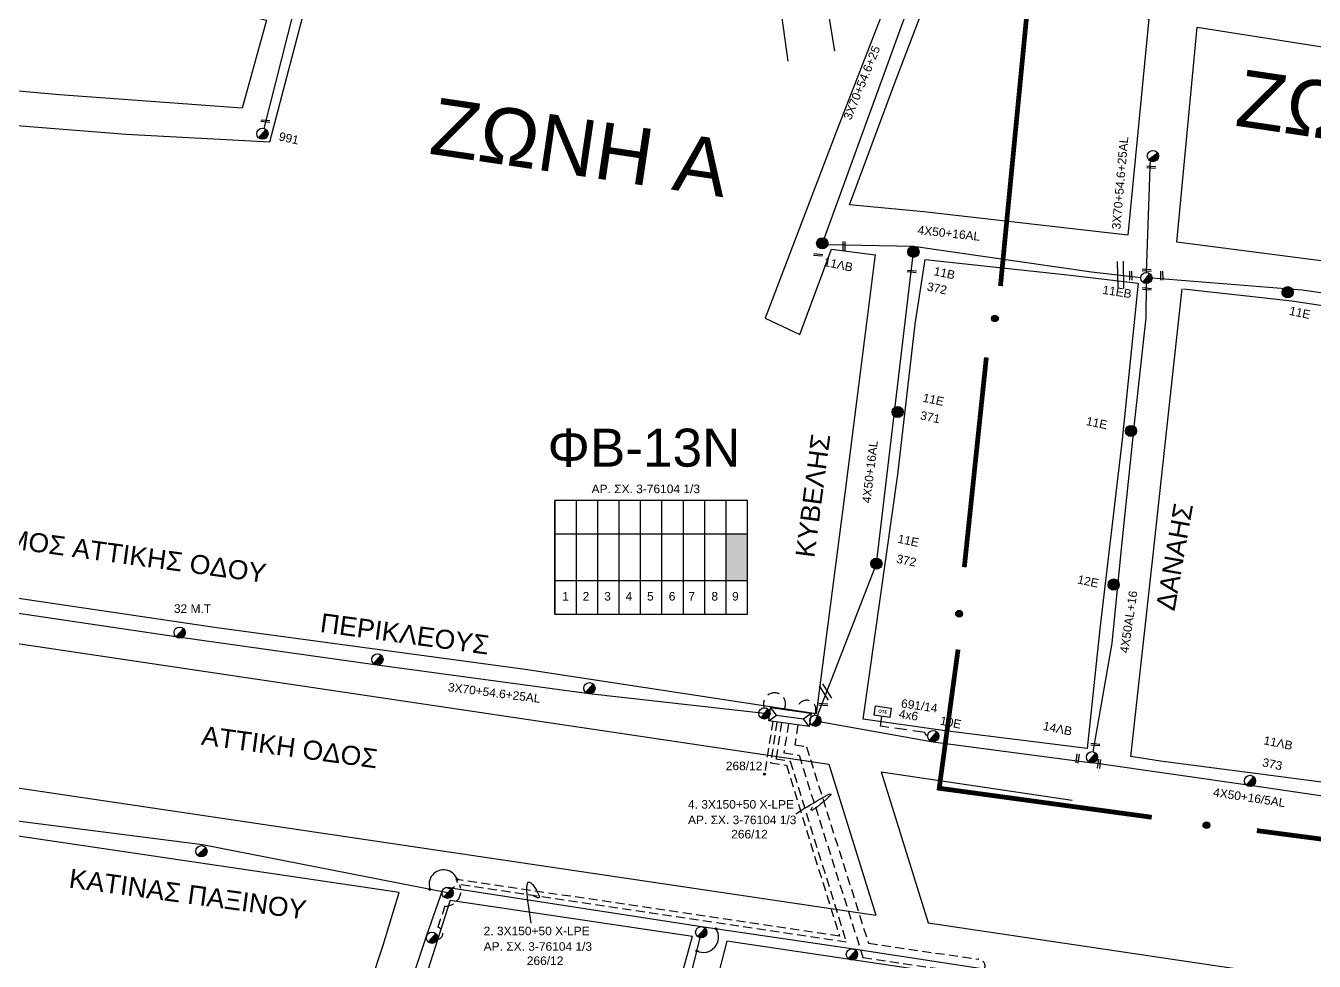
# Model space of a CAD drawing. Header units: millimetres. Extents: x 6950 to 9601, y 853 to 1951.
# Drawn here: x 8405.1 to 8676.1, y 1391.4 to 1588.1 of the extents above; entities that cross this region are included whole.
import ezdxf
from ezdxf.enums import TextEntityAlignment as Align

# ---------------------------------------------------------------- set-up
doc = ezdxf.new("R2010")
doc.units = ezdxf.units.MM
doc.linetypes.add('DASHED', pattern=[19.05, 12.7, -6.35])
for name, color, linetype in [('Pillar OTE', 7, 'Continuous'), ('Άγνωστα', 7, 'Continuous'), ('Ασφαλειοκιβώτια Χ.Τ 9 αναχωρήσεων', 7, 'Continuous'), ('Γυμνά εναέρια ΧΤ και ΦΟΠ (3Φ)   4x50+16AL', 7, 'Continuous'), ('Επιγραφές - Σχήματα', 7, 'Continuous'), ('Καλώδια ΧΤ   3x150AL+50XLPE', 7, 'DASHED'), ('Μηχανική τομή', 7, 'Continuous'), ('Στύλος Ξύλινος', 7, 'Continuous'), ('Στύλος Ξύλινος @ 1', 7, 'Continuous'), ('Στύλος ΦΜ', 7, 'Continuous'), ('Στύλος ΦΜ @ 1', 7, 'Continuous'), ('Συνδέσεις', 7, 'Continuous'), ('Συνεστραμμένα ΧΤ   3x70+54.6+25 AL', 7, 'SYN_LINE'), ('Συνεστραμμένα ΧΤ   4x120+25 AL', 7, 'SYN_LINE'), ('Τομή', 7, 'Continuous'), ('Υποσταθμός εναέριος 2 στύλων', 7, 'Continuous'), ('Υποσταθμός πόλεως', 7, 'Continuous'), ('Υπόβαθρο ΔΕΗ', 7, 'Continuous'), ('Υπόγεια καλώδια Παροχών ΧΤ   4x6', 7, 'DASHED')]:
    doc.layers.add(name, color=color, linetype=linetype)
doc.styles.add('Annotative', font='ARIAL.TTF')
doc.styles.add('arial', font='ARIAL.TTF')
doc.styles.get("Standard").update_dxf_attribs({"font": 'ARIAL.TTF'})
doc.linetypes.add('SYN_LINE', pattern='A,0.5,-0.0001,["/\\/\\/\\/",Standard,S=0.1,R=0,X=0,Y=-0.05],-0.25', length=0.7501)

# ---------------------------------------------------------------- blocks, each defined once
blk = doc.blocks.new('ΤΟΜΗ')
at = {"layer": 'Τομή', "ltscale": 40}
for p, q in [((-5.68, 0), (5.68, 0)), ((5.68, -2.33), (-5.68, -2.33))]:
    blk.add_line(p, q, dxfattribs=at)
blk = doc.blocks.new('ΜΗΧΑΝΙΚΗ ΤΟΜΗ')
at = {"layer": 'Μηχανική τομή', "ltscale": 40}
for p, q in [((-1.89, 0.78), (1.89, 0.78)), ((1.89, 0), (-1.89, 0))]:
    blk.add_line(p, q, dxfattribs=at)
blk = doc.blocks.new('ΥΠΑΡΧΩΝ ΤΣΙΜΕΝΤΕΝΙΟΣ ΣΤΥΛΟΣ')
at = {"layer": 'Στύλος ΦΜ'}
blk.add_hatch(color=7, dxfattribs=at).paths.add_polyline_path([(-1.29, -2.28, 0.574793), (2.62, 0, 0.268822), (1.3, 2.27)])
at = {"layer": 'Στύλος ΦΜ', "color": 7}
blk.add_line((-1.29, -2.28), (1.3, 2.27), dxfattribs=at)
blk.add_circle((0, 0), 2.62, dxfattribs=at)
at = {"layer": 'Στύλος ΦΜ', "flags": 4}
for tag, p in [('ΑΡΙΘΜΟΣ', (-4.68, 8.05)), ('ΤΥΠΟΣ', (-4.91, 3.03))]:
    blk.add_attdef(tag, p, '', height=4, dxfattribs=at)
blk = doc.blocks.new('ΥΠΑΡΧΩΝ ΞΥΛΙΝΟΣ ΣΤΥΛΟΣ')
at = {"layer": 'Στύλος Ξύλινος'}
h = blk.add_hatch(color=7, dxfattribs=at)
h.paths.add_polyline_path([(-2.62, 0, 0.270008), (-1.29, -2.28), (1.3, 2.27, 0.576266)])
h.paths.add_polyline_path([(-1.29, -2.28, 0.574793), (2.62, 0, 0.268822), (1.3, 2.27)])
at = {"layer": 'Στύλος Ξύλινος', "color": 7}
blk.add_line((-1.29, -2.28), (1.3, 2.27), dxfattribs=at)
blk.add_circle((0, 0), 2.62, dxfattribs=at)
at = {"layer": 'Στύλος Ξύλινος', "flags": 4}
for tag, p in [('ΑΡΙΘΜΟΣ', (-4.91, 8.6)), ('ΤΥΠΟΣ', (-4.85, 3.39))]:
    blk.add_attdef(tag, p, '', height=4, dxfattribs=at)
blk = doc.blocks.new('ΑΣΦΑΛΕΙΟΚΙΒΩΤΙΟ ΥΠΟΣΤΑΘΜΟΥ 9 ΑΝΑΧΩΡΗΣΕΩΝ')
at = {"layer": 'Ασφαλειοκιβώτια Χ.Τ 9 αναχωρήσεων', "ltscale": 40}
for p, q in [((-23.8, 40.36), (24.02, 40.36)), ((-9.72, 40.36), (-9.72, -40.64)), ((9.94, 40.36), (9.94, -40.64)), ((-23.8, 31.36), (24.02, 31.36)), ((-23.8, 22.36), (24.02, 22.36)), ((-23.8, 13.36), (24.02, 13.36)), ((-23.8, 4.36), (24.02, 4.36)), ((-23.8, -4.64), (24.02, -4.64)), ((-23.8, -13.64), (24.02, -13.64)), ((-23.8, -22.64), (24.02, -22.64)), ((-23.8, -31.64), (24.02, -31.64))]:
    blk.add_line(p, q, dxfattribs=at)
at = {"layer": 'Ασφαλειοκιβώτια Χ.Τ 9 αναχωρήσεων'}
blk.add_lwpolyline([(-23.8, -40.64), (24.02, -40.64), (24.02, 40.36), (-23.8, 40.36)], close=True, dxfattribs=at)
for s, p in [('1', (-18.12, 37.3)), ('2', (-18.12, 28.73)), ('3', (-18.12, 19.66)), ('4', (-18.12, 10.64)), ('5', (-18.12, 1.63)), ('6', (-18.12, -7.51)), ('7', (-18.12, -15.75)), ('8', (-18.12, -25.44)), ('9', (-18.12, -34.13))]:
    blk.add_text(s, height=3.6, rotation=270, dxfattribs=at).set_placement(p)
at = {"layer": 'Ασφαλειοκιβώτια Χ.Τ 9 αναχωρήσεων', "ltscale": 40}
for tag, height, p in [('ΟΝΟΜΑ', 5, (-0.16, 44.31)), ('ΚΕΙΜΕΝΟ 1', 2, (17.06, 35.59)), ('ΚΕΙΜΕΝΟ 2', 2, (17.06, 26.88)), ('ΚΕΙΜΕΝΟ 3', 2, (17.06, 17.69)), ('ΚΕΙΜΕΝΟ 4', 2, (17.06, 8.71)), ('ΚΕΙΜΕΝΟ 5', 2, (17.06, -0.13)), ('ΚΕΙΜΕΝΟ 6', 2, (17.06, -9.05)), ('ΚΕΙΜΕΝΟ 7', 2, (17.06, -18.13)), ('ΚΕΙΜΕΝΟ 8', 2, (17.06, -26.85)), ('ΚΕΙΜΕΝΟ 9', 2, (17.06, -35.99)), ('ΣΧ', 2, (-0.1, -42.64))]:
    blk.add_attdef(tag, text='', height=height, dxfattribs=at).set_placement(p, align=Align.MIDDLE_CENTER)
blk = doc.blocks.new('ΥΠΟΣΤΑΘΜΟΣ ΕΝΑΕΡΙΟΣ ΕΠΙ 2 ΣΤΥΛΩΝ')
at = {"layer": 'Υποσταθμός εναέριος 2 στύλων', "linetype": 'Continuous'}
for points in [[(-11.97, -2.11, 0.574793), (-8.45, -0.07, 0.268822), (-9.64, 1.98)], [(9.68, -2.15, 0.574793), (13.19, -0.1, 0.268822), (12.01, 1.95)]]:
    blk.add_hatch(color=256, dxfattribs=at).paths.add_polyline_path(points)
for p, q in [((-11.97, -2.11), (-9.64, 1.98)), ((9.68, -2.15), (12.01, 1.95))]:
    blk.add_line(p, q, dxfattribs=at)
for centre in [(-10.81, -0.07), (10.84, -0.1)]:
    blk.add_circle(centre, 2.36, dxfattribs=at)
at = {"layer": 'Υποσταθμός πόλεως', "linetype": 'Continuous', "ltscale": 40}
blk.add_lwpolyline([(-8.57, 2.82), (8.57, 2.82), (8.57, -2.82), (-8.57, -2.82)], close=True, dxfattribs=at)
for points in [[(-5.75, 0), (-8.57, 2.82)], [(-8.57, -2.82), (-5.75, 0)], [(-5.75, 0), (5.75, 0)], [(5.75, 0), (8.57, 2.82)], [(8.57, -2.82), (5.75, 0)]]:
    blk.add_lwpolyline(points, dxfattribs=at)
at = {"layer": 'Υποσταθμός εναέριος 2 στύλων', "ltscale": 40, "flags": 1}
for tag, p in [('ΜΕΤΑΣΧΗΜΑΤΙΣΜΟΣ', (14.09, 2.51)), ('ΙΣΧΥΣ', (14.07, -0.28)), ('ΑΡΙΘΜΟΣ', (14.19, -3))]:
    blk.add_attdef(tag, p, '', height=1.8, dxfattribs=at)
blk = doc.blocks.new('_ΣΥΝΔΕΣΗ')
at = {"layer": 'Συνδέσεις', "linetype": 'SYN_LINE', "ltscale": 40}
blk.add_hatch(color=256, dxfattribs=at).paths.add_polyline_path([(0.5, -0.01, 1), (-0.5, -0.01, 1)])
at = {"layer": 'Συνδέσεις'}
blk.add_circle((0, -0.01), 0.5, dxfattribs=at)
blk = doc.blocks.new('PILLAR ΟΤΕ')
at = {"layer": 'Pillar OTE', "ltscale": 40}
blk.add_lwpolyline([(-3.31, 2.02), (3.39, 2.02), (3.39, -1.99), (-3.31, -1.99)], close=True, dxfattribs=at)
at = {"layer": 'Pillar OTE', "insert": (-1.81, 0.71), "char_height": 1.3575, "width": 109.961, "attachment_point": 1}
blk.add_mtext('{\\fArial|b1|i0|c161|p34;OTE}', dxfattribs=at)

msp = doc.modelspace()

# ---------------------------------------------------------------- hatches: boundary and pattern name
at = {"layer": 'Άγνωστα', "ltscale": 40}
for color in [6, 62, 1, 27]:
    msp.add_hatch(color=color, dxfattribs=at).paths.add_polyline_path([(8552.4, 1471.41), (8556.9, 1471.41), (8556.9, 1481.24), (8552.4, 1481.24)])
at = {"layer": 'Άγνωστα', "linetype": 'DASHED', "ltscale": 20}
h = msp.add_hatch(color=202, dxfattribs=at)
h.dxf.hatch_style = 1
h.paths.add_polyline_path([(8552.4, 1471.41), (8556.9, 1471.41), (8556.9, 1481.24), (8552.4, 1481.24)])
h = msp.add_hatch(color=30, dxfattribs=at)
h.dxf.hatch_style = 1
h.paths.add_polyline_path([(8552.4, 1471.41), (8556.9, 1471.41), (8556.9, 1481.24), (8552.4, 1481.24)])
h = msp.add_hatch(color=85, dxfattribs=at)
h.dxf.hatch_style = 1
h.paths.add_polyline_path([(8552.4, 1471.41), (8556.9, 1471.41), (8556.9, 1481.24), (8552.4, 1481.24)])
h = msp.add_hatch(color=2, dxfattribs=at)
h.dxf.hatch_style = 1
h.paths.add_polyline_path([(8552.4, 1471.41), (8556.9, 1471.41), (8556.9, 1481.24), (8552.4, 1481.24)])
at = {"layer": 'Επιγραφές - Σχήματα', "linetype": 'Continuous', "ltscale": 20}
h = msp.add_hatch(color=154, dxfattribs=at)
h.dxf.hatch_style = 1
edge = h.paths.add_edge_path()
edge.add_arc((8608.93, 1526.52), 0.708, 0, 360)
h = msp.add_hatch(color=154, dxfattribs=at)
h.dxf.hatch_style = 1
edge = h.paths.add_edge_path()
edge.add_arc((8601.39, 1464.44), 0.708, 0, 360)
h = msp.add_hatch(color=154, dxfattribs=at)
h.dxf.hatch_style = 1
edge = h.paths.add_edge_path()
edge.add_arc((8653.41, 1419.97), 0.708, 0, 360)

# ---------------------------------------------------------------- linework, layer by layer
at = {"layer": 'Άγνωστα', "color": 151}
msp.add_lwpolyline([(8641.98, 1535.06), (8673.59, 1532.56), (8724.36, 1525.28), (8751.89, 1521.19)], dxfattribs=at)
at = {"layer": 'Άγνωστα', "color": 62}
msp.add_lwpolyline([(8629.59, 1435.41), (8633.56, 1458.22), (8635.61, 1478.76), (8638.4, 1505.73), (8640.73, 1526.67), (8640.79, 1533.87)], dxfattribs=at)
at = {"layer": 'Γυμνά εναέρια ΧΤ και ΦΟΠ (3Φ)   4x50+16AL', "color": 27, "ltscale": 40}
for points in [[(8573.78, 1542.11), (8591.82, 1541.73), (8629.28, 1536.33), (8639.63, 1535.18)], [(8571.17, 1441.93), (8584.02, 1474.97), (8591.65, 1539.38)]]:
    msp.add_lwpolyline(points, dxfattribs=at)
at = {"layer": 'Επιγραφές - Σχήματα', "color": 154, "linetype": 'Continuous', "ltscale": 20, "const_width": 1}
for points in [[(8615.71, 1591.23), (8610.1, 1533.36)], [(8607.13, 1518.35), (8602.5, 1474.23)], [(8601.18, 1456.92), (8597.22, 1427.74), (8641.92, 1421.64)], [(8664.03, 1418.83), (8710.55, 1412.73)]]:
    msp.add_lwpolyline(points, dxfattribs=at)
at = {"layer": 'Επιγραφές - Σχήματα', "color": 154, "linetype": 'Continuous', "ltscale": 20}
for centre in [(8608.93, 1526.52), (8601.39, 1464.44), (8653.41, 1419.97)]:
    msp.add_circle(centre, 0.708, dxfattribs=at)
at = {"layer": 'Επιγραφές - Σχήματα', "color": 7, "ltscale": 20}
for centre, radius, start, end in [((8492.96, 1407.53), 3.05, 19.8217, 200.1624), ((8547.59, 1396.44), 3.22, 244.8188, 32.7954)]:
    msp.add_arc(centre, radius, start, end, dxfattribs=at)
for points in [[(8567.03, 1422.38), (8574.03, 1425.95), (8570.3, 1423.33), (8570.6, 1423.86)], [(8511.37, 1399.37), (8511.64, 1407.52), (8512.93, 1404.68), (8511.77, 1405.17)]]:
    msp.add_spline(points, degree=3, dxfattribs=at)
at = {"layer": 'Καλώδια ΧΤ   3x150AL+50XLPE', "color": 202, "linetype": 'DASHED', "ltscale": 0.15}
msp.add_lwpolyline([(8562.22, 1441.83), (8560.47, 1430.71)], dxfattribs=at)
at = {"layer": 'Καλώδια ΧΤ   3x150AL+50XLPE', "color": 85, "linetype": 'DASHED', "ltscale": 0.15}
msp.add_lwpolyline([(8564.08, 1441.55), (8562.88, 1433.93), (8565.84, 1433.47), (8577.68, 1395.4), (8496.35, 1407.46, -0.558351), (8493.23, 1402.97), (8491.78, 1398.5, -0.873475), (8491.65, 1395.97)], format="xyb", dxfattribs=at)
at = {"layer": 'Καλώδια ΧΤ   3x150AL+50XLPE', "color": 30, "linetype": 'DASHED', "ltscale": 0.15}
msp.add_lwpolyline([(8563.09, 1441.71), (8561.74, 1433.1), (8565.07, 1432.57), (8576.25, 1396.62), (8495.83, 1408.56, -0.636078), (8493.56, 1406.9)], format="xyb", dxfattribs=at)
at = {"layer": 'Καλώδια ΧΤ   3x150AL+50XLPE', "color": 2, "linetype": 'DASHED', "ltscale": 0.15}
msp.add_lwpolyline([(8565.52, 1441.36), (8564.55, 1435.2), (8567.73, 1434.7), (8581.18, 1392.14), (8581.18, 1392.14), (8604.62, 1388.72, 0.461681), (8606.95, 1386.09), (8605.17, 1380.16, -0.451956), (8605.33, 1378.3)], format="xyb", dxfattribs=at)
at = {"layer": 'Καλώδια ΧΤ   3x150AL+50XLPE', "color": 1, "linetype": 'DASHED', "ltscale": 0.15}
msp.add_lwpolyline([(8567.5, 1441.05), (8566.84, 1436.86), (8569.27, 1436.48), (8582.32, 1395.17), (8605.4, 1391.78, -0.591513), (8606.67, 1389.67, -0.302246)], format="xyb", dxfattribs=at)
at = {"layer": 'Καλώδια ΧΤ   3x150AL+50XLPE', "color": 6, "ltscale": 0.2}
msp.add_arc((8562.59, 1445.49), 2.32, 331.6992, 201.2591, dxfattribs=at)
at = {"layer": 'Καλώδια ΧΤ   3x150AL+50XLPE', "color": 62, "ltscale": 0.2}
msp.add_arc((8569.33, 1444.27), 1.97, 322.5917, 188.758, dxfattribs=at)
at = {"layer": 'Συνεστραμμένα ΧΤ   3x70+54.6+25 AL', "color": 6, "ltscale": 20}
for points in [[(8455.2, 1566.52), (8462.7, 1595.89), (8469.04, 1623.85), (8478.3, 1656.35), (8487.96, 1688.85), (8488.97, 1689.94)], [(8560.45, 1443.47), (8523.6, 1447.61), (8479.03, 1453.65), (8436.65, 1459.6), (8392.13, 1466.15)]]:
    msp.add_lwpolyline(points, dxfattribs=at)
at = {"layer": 'Συνεστραμμένα ΧΤ   3x70+54.6+25 AL', "color": 27, "linetype": 'SYN_LINE', "ltscale": 20}
msp.add_lwpolyline([(8604.5, 1628.2), (8593.16, 1598.78), (8573.03, 1543.45)], dxfattribs=at)
at = {"layer": 'Συνεστραμμένα ΧΤ   3x70+54.6+25 AL', "color": 151, "linetype": 'SYN_LINE', "ltscale": 20}
msp.add_lwpolyline([(8640.81, 1536.22), (8641.63, 1560.27)], dxfattribs=at)
at = {"layer": 'Συνεστραμμένα ΧΤ   3x70+54.6+25 AL', "color": 62, "ltscale": 20}
for points in [[(8571.17, 1441.93), (8595.94, 1437.52), (8629.39, 1433.08)], [(8692.15, 1423.99), (8663.08, 1428.22), (8629.39, 1433.08)]]:
    msp.add_lwpolyline(points, dxfattribs=at)
at = {"layer": 'Συνεστραμμένα ΧΤ   3x70+54.6+25 AL', "color": 30, "ltscale": 20}
msp.add_lwpolyline([(8493.8, 1405.75), (8442.25, 1415.83), (8391.17, 1422.37), (8351.87, 1428.14)], dxfattribs=at)
at = {"layer": 'Συνεστραμμένα ΧΤ   3x70+54.6+25 AL', "color": 1, "ltscale": 20}
for points in [[(8606.67, 1389.67), (8578.8, 1393.96), (8547.21, 1398.63), (8493.56, 1406.9)], [(8510.99, 1259.58), (8527.31, 1322.35), (8537.19, 1356.65), (8547.19, 1397.49)]]:
    msp.add_lwpolyline(points, dxfattribs=at)
at = {"layer": 'Συνεστραμμένα ΧΤ   4x120+25 AL', "color": 85, "ltscale": 20}
msp.add_lwpolyline([(8448.32, 1272.23), (8450.43, 1277.34), (8460.09, 1309.51), (8460.09, 1309.51), (8466.6, 1326.94), (8466.6, 1326.94), (8477.08, 1357.19), (8483.39, 1378.78), (8489.47, 1396.83), (8492.73, 1406.23)], dxfattribs=at)
at = {"layer": 'Υπόβαθρο ΔΕΗ', "ltscale": 20}
for p, q in [((8235.24, 1483.12), (8574, 1432.83)), ((8230.83, 1453.44), (8583.88, 1401.04)), ((8574, 1432.83), (8583.88, 1401.04)), ((8584.98, 1431.2), (8594.86, 1399.41)), ((8584.98, 1431.2), (8625.2, 1425.23)), ((8494.36, 1404.22), (8545.33, 1396.65)), ((8594.86, 1399.41), (8772.97, 1372.97))]:
    msp.add_line(p, q, dxfattribs=at)
at = {"layer": 'Υπόβαθρο ΔΕΗ'}
for points in [[(8575.23, 1582.78), (8564.74, 1647.64), (8557.25, 1694.86), (8550.87, 1736.58), (8512.45, 1728.94), (8538.75, 1742.26, -0.139182), (8548.45, 1744.15), (8558.75, 1744.97), (8566.5, 1745.59), (8617.81, 1759.55), (8644.3, 1747.19), (8627.3, 1702.88), (8592.33, 1608.91), (8575.63, 1565.92), (8560.61, 1526.63), (8567.9, 1523.19), (8574.56, 1541.1), (8583.74, 1539.94)], [(8494.36, 1404.22), (8482.95, 1368.38), (8462.91, 1308.36), (8452.79, 1277.69), (8482.2, 1271.43), (8490.82, 1296.26), (8497.8, 1294.54), (8489.68, 1269.55), (8508.03, 1265.32, 0.345207), (8510.21, 1266.34), (8515.43, 1286.45), (8523.59, 1315.88), (8532.67, 1350.6), (8545.33, 1396.65)]]:
    msp.add_lwpolyline(points, format="xyb", dxfattribs=at)
for points in [[(8380.19, 1568.96), (8426.18, 1565.33), (8456.44, 1563.66), (8464.96, 1596.3), (8470.1, 1620.21), (8471.32, 1621.43), (8481.98, 1659.05), (8499.25, 1717.93), (8541.48, 1726.14), (8548.83, 1687.49), (8554.51, 1652.1), (8560.7, 1614.54), (8565.4, 1580.68)], [(8641.31, 1589.52), (8636.86, 1544.02), (8594.01, 1548.98), (8578.38, 1550.4), (8587.91, 1576.11), (8595.59, 1596.32), (8622.7, 1592.36), (8641.31, 1589.52)], [(8583.75, 1539.99), (8577.46, 1490.29), (8571.36, 1443.36), (8510.13, 1452.72), (8445.29, 1461.51), (8359.38, 1474.15)], [(8594.26, 1538.95), (8624.85, 1535.65), (8639.06, 1533.96), (8635.69, 1501.05), (8630.99, 1461.27), (8628.37, 1436.12), (8597.97, 1439.88), (8581.22, 1442.3), (8588.51, 1493.75), (8592.15, 1525.35), (8594.26, 1538.95)], [(8648.58, 1532.77), (8671.35, 1530.24), (8695.03, 1526.65), (8688.06, 1470.12), (8683.02, 1428.33), (8643.76, 1433.42), (8637.53, 1434.44), (8642.12, 1476.22), (8646.15, 1512.9), (8648.33, 1532.8)]]:
    msp.add_lwpolyline(points, dxfattribs=at)
for points in [[(8346.64, 1616.93), (8369.36, 1610.71), (8455.74, 1589.24), (8450.59, 1570.77), (8412.2, 1573.56), (8384.09, 1576.11), (8332.34, 1580.79)], [(8552.52, 1395.58), (8542.39, 1356.13), (8537.79, 1338.89), (8584.41, 1326.45), (8595.95, 1371.49), (8600.54, 1388.46)]]:
    msp.add_lwpolyline(points, close=True, dxfattribs=at)
for points in [[(8694.3, 1536.46), (8647.19, 1542.61), (8651.5, 1587.78), (8694.7, 1581, 0.001025), (8698.47, 1580.42, 0.001025)], [(8483.62, 1405.81), (8399.74, 1418.26), (8377.18, 1366.95), (8348.39, 1299.59, 0.004858), (8350.33, 1297.78, 0.139973), (8356.01, 1294.94), (8389.14, 1289.17), (8442.58, 1280.93), (8456.63, 1323.26), (8480.24, 1394.73)]]:
    msp.add_lwpolyline(points, format="xyb", close=True, dxfattribs=at)
at = {"layer": 'Υπόγεια καλώδια Παροχών ΧΤ   4x6', "color": 62, "linetype": 'DASHED', "ltscale": 0.2}
msp.add_lwpolyline([(8594.81, 1438.97, -0.551773), (8594.16, 1439.46), (8584.84, 1440.8), (8585.15, 1442.91)], format="xyb", dxfattribs=at)

# ---------------------------------------------------------------- block references
at = {"layer": 'Pillar OTE', "xscale": 0.4999999999999999, "yscale": 0.4999999999999999, "zscale": 0.4999999999999999, "rotation": 351.7905918101994}
msp.add_blockref('PILLAR ΟΤΕ', (8585.3, 1443.84), dxfattribs=at)
at = {"layer": 'Ασφαλειοκιβώτια Χ.Τ 9 αναχωρήσεων', "xscale": 0.5, "yscale": 0.5, "zscale": 0.5, "rotation": 90}
msp.add_blockref('ΑΣΦΑΛΕΙΟΚΙΒΩΤΙΟ ΥΠΟΣΤΑΘΜΟΥ 9 ΑΝΑΧΩΡΗΣΕΩΝ', (8536.58, 1476.27), dxfattribs=at)
at = {"layer": 'Μηχανική τομή'}
for p, xscale, yscale, zscale, rotation in [((8455.52, 1568.24), 0.4999999999999999, 0.4999999999999999, 0.4999999999999999, 174.8667646448354), ((8641.83, 1558.55), 0.4999999999999999, 0.4999999999999999, 0.4999999999999999, 174.8667646448354), ((8577, 1541.8), 0.4999999999999998, 0.4999999999999998, 0.4999999999999998, 270.3412324032262), ((8571.78, 1540.1), 0.4999999999999999, 0.4999999999999999, 0.4999999999999999, 174.8667646448354), ((8591.48, 1536.63), 0.4999999999999999, 0.4999999999999999, 0.4999999999999999, 174.8667646448354), ((8640.87, 1536.89), 0.4999999999999999, 0.4999999999999999, 0.4999999999999999, 174.8667646448354), ((8637.3, 1535.53), 0.4999999999999997, 0.4999999999999997, 0.4999999999999997, 270.3412324032262), ((8643.83, 1535.53), 0.4999999999999997, 0.4999999999999997, 0.4999999999999997, 270.3412324032262), ((8640.92, 1532.95), 0.4999999999999999, 0.4999999999999999, 0.4999999999999999, 174.8667646448354), ((8573.62, 1448.17), 0.9373006000862768, 0.9373006000862768, 0.9373006000862768, 122.10012777591), ((8572.85, 1445.55), 0.4999999999999999, 0.4999999999999999, 0.4999999999999999, 174.8667646448354), ((8630.08, 1437.13), 0.4999999999999999, 0.4999999999999999, 0.4999999999999999, 174.8667646448354), ((8626.5, 1433.98), 0.4999999999999998, 0.4999999999999998, 0.4999999999999998, 82.3499852176871), ((8631.04, 1432.85), 0.4999999999999998, 0.4999999999999998, 0.4999999999999998, 82.3499852176871)]:
    msp.add_blockref('ΜΗΧΑΝΙΚΗ ΤΟΜΗ', p, dxfattribs=dict(at, xscale=xscale, yscale=yscale, zscale=zscale, rotation=rotation))
at = {"layer": 'Στύλος Ξύλινος @ 1', "ltscale": 40}
ref = msp.add_blockref('ΥΠΑΡΧΩΝ ΞΥΛΙΝΟΣ ΣΤΥΛΟΣ', (8572.62, 1542.35), dxfattribs=dict(at, xscale=0.449999999999818, yscale=0.449999999999818, zscale=0.449999999999818, rotation=348.1169651203148))
ref.add_attrib('ΑΡΙΘΜΟΣ', '11ΛΒ', (8572.82, 1537.63), dxfattribs={"layer": 'Στύλος Ξύλινος', "height": 1.8, "rotation": 348.117, "flags": 4})
ref = msp.add_blockref('ΥΠΑΡΧΩΝ ΞΥΛΙΝΟΣ ΣΤΥΛΟΣ', (8591.79, 1540.55), dxfattribs=dict(at, xscale=0.449999999999818, yscale=0.449999999999818, zscale=0.449999999999818, rotation=348.1169651203148))
ref.add_attrib('ΤΥΠΟΣ', '372', (8594.52, 1532.44), dxfattribs={"layer": 'Στύλος Ξύλινος', "height": 1.8, "rotation": 348.117, "flags": 4})
ref.add_attrib('ΑΡΙΘΜΟΣ', '11B', (8595.95, 1535.67), dxfattribs={"layer": 'Στύλος Ξύλινος', "height": 1.8, "rotation": 348.117, "flags": 4})
ref = msp.add_blockref('ΥΠΑΡΧΩΝ ΞΥΛΙΝΟΣ ΣΤΥΛΟΣ', (8670.51, 1532.06), dxfattribs=dict(at, xscale=0.449999999999818, yscale=0.449999999999818, zscale=0.449999999999818, rotation=348.1169651203148))
ref.add_attrib('ΑΡΙΘΜΟΣ', '11E', (8670.71, 1527.34), dxfattribs={"layer": 'Στύλος Ξύλινος', "height": 1.8, "rotation": 348.117, "flags": 4})
ref = msp.add_blockref('ΥΠΑΡΧΩΝ ΞΥΛΙΝΟΣ ΣΤΥΛΟΣ', (8588.48, 1506.87), dxfattribs=dict(at, xscale=0.449999999999818, yscale=0.449999999999818, zscale=0.449999999999818, rotation=348.1169651203148))
ref.add_attrib('ΤΥΠΟΣ', '371', (8593.09, 1505.34), dxfattribs={"layer": 'Στύλος Ξύλινος', "height": 1.8, "rotation": 348.117, "flags": 4})
ref.add_attrib('ΑΡΙΘΜΟΣ', '11E', (8593.63, 1509.06), dxfattribs={"layer": 'Στύλος Ξύλινος', "height": 1.8, "rotation": 348.117, "flags": 4})
ref = msp.add_blockref('ΥΠΑΡΧΩΝ ΞΥΛΙΝΟΣ ΣΤΥΛΟΣ', (8637.55, 1502.88), dxfattribs=dict(at, xscale=0.449999999999818, yscale=0.449999999999818, zscale=0.449999999999818, rotation=348.1169651203148))
ref.add_attrib('ΤΥΠΟΣ', '11E', (8627.99, 1504.15), dxfattribs={"layer": 'Στύλος Ξύλινος', "height": 1.8, "rotation": 348.117, "flags": 4})
ref = msp.add_blockref('ΥΠΑΡΧΩΝ ΞΥΛΙΝΟΣ ΣΤΥΛΟΣ', (8584.02, 1474.97), dxfattribs=dict(at, xscale=0.449999999999818, yscale=0.449999999999818, zscale=0.449999999999818, rotation=348.1169651203148))
ref.add_attrib('ΤΥΠΟΣ', '372', (8588.08, 1475.19), dxfattribs={"layer": 'Στύλος Ξύλινος', "height": 1.8, "rotation": 348.117, "flags": 4})
ref.add_attrib('ΑΡΙΘΜΟΣ', '11E', (8588.36, 1479.41), dxfattribs={"layer": 'Στύλος Ξύλινος', "height": 1.8, "rotation": 348.117, "flags": 4})
ref = msp.add_blockref('ΥΠΑΡΧΩΝ ΞΥΛΙΝΟΣ ΣΤΥΛΟΣ', (8633.92, 1470.58), dxfattribs=dict(at, xscale=0.449999999999818, yscale=0.449999999999818, zscale=0.449999999999818, rotation=348.1169651203148))
ref.add_attrib('ΤΥΠΟΣ', '12E', (8626.16, 1470.84), dxfattribs={"layer": 'Στύλος Ξύλινος', "height": 1.8, "rotation": 348.117, "flags": 4})
at = {"layer": 'Στύλος ΦΜ @ 1', "ltscale": 40}
ref = msp.add_blockref('ΥΠΑΡΧΩΝ ΤΣΙΜΕΝΤΕΝΙΟΣ ΣΤΥΛΟΣ', (8454.88, 1565.39), dxfattribs=dict(at, xscale=0.4499999999998181, yscale=0.4499999999998181, zscale=0.4499999999998181, rotation=347.4962981754869))
ref.add_attrib('ΤΥΠΟΣ', '991', (8458.19, 1564.02), dxfattribs={"layer": 'Στύλος ΦΜ', "height": 1.8, "rotation": 347.4963, "flags": 4})
for p, xscale, yscale, zscale, rotation in [((8642.16, 1560.68), 0.4499999999998182, 0.4499999999998182, 0.4499999999998182, 337.1517464580141), ((8479.07, 1454.83), 0.449999999999818, 0.449999999999818, 0.449999999999818, 347.0989131665042), ((8523.66, 1448.78), 0.449999999999818, 0.449999999999818, 0.449999999999818, 347.0989131665042), ((8442.05, 1414.49), 0.4499999999998181, 0.4499999999998181, 0.4499999999998181, 344.0298852113409), ((8493.8, 1405.75), 0.449999999999818, 0.449999999999818, 0.449999999999818, 347.0989131665042), ((8547.16, 1397.46), 0.4499999999998182, 0.4499999999998182, 0.4499999999998182, 346.5061005695495), ((8490.52, 1396.3), 0.449999999999818, 0.449999999999818, 0.449999999999818, 347.0989131665042), ((8578.85, 1392.79), 0.4499999999998182, 0.4499999999998182, 0.4499999999998182, 346.5061005695495)]:
    msp.add_blockref('ΥΠΑΡΧΩΝ ΤΣΙΜΕΝΤΕΝΙΟΣ ΣΤΥΛΟΣ', p, dxfattribs=dict(at, xscale=xscale, yscale=yscale, zscale=zscale, rotation=rotation))
ref = msp.add_blockref('ΥΠΑΡΧΩΝ ΤΣΙΜΕΝΤΕΝΙΟΣ ΣΤΥΛΟΣ', (8640.8, 1535.05), dxfattribs=dict(at, xscale=0.4499999999998183, yscale=0.4499999999998183, zscale=0.4499999999998183, rotation=351.3462963449012))
ref.add_attrib('ΤΥΠΟΣ', '11EB', (8631.46, 1531.73), dxfattribs={"layer": 'Στύλος ΦΜ', "height": 1.8, "rotation": 351.3463, "flags": 4})
ref = msp.add_blockref('ΥΠΑΡΧΩΝ ΤΣΙΜΕΝΤΕΝΙΟΣ ΣΤΥΛΟΣ', (8437.45, 1460.47), dxfattribs=dict(at, xscale=0.449999999999818, yscale=0.449999999999818, zscale=0.449999999999818, rotation=347.0989131665042))
ref.add_attrib('ΑΡΙΘΜΟΣ', '32 M.T', (8436.25, 1464.62), dxfattribs={"layer": 'Στύλος ΦΜ', "height": 1.8, "flags": 4})
ref = msp.add_blockref('ΥΠΑΡΧΩΝ ΤΣΙΜΕΝΤΕΝΙΟΣ ΣΤΥΛΟΣ', (8595.96, 1438.7), dxfattribs=dict(at, xscale=0.4499999999998183, yscale=0.4499999999998183, zscale=0.4499999999998183, rotation=348.3989664998811))
ref.add_attrib('ΤΥΠΟΣ', '10E', (8597.26, 1441.15), dxfattribs={"layer": 'Στύλος ΦΜ', "height": 1.8, "rotation": 348.399, "flags": 4})
ref = msp.add_blockref('ΥΠΑΡΧΩΝ ΤΣΙΜΕΝΤΕΝΙΟΣ ΣΤΥΛΟΣ', (8629.36, 1434.26), dxfattribs=dict(at, xscale=0.4499999999998183, yscale=0.4499999999998183, zscale=0.4499999999998183, rotation=348.3989664998811))
ref.add_attrib('ΑΡΙΘΜΟΣ', '14ΛΒ', (8618.93, 1440.04), dxfattribs={"layer": 'Στύλος ΦΜ', "height": 1.8, "rotation": 348.399, "flags": 4})
ref = msp.add_blockref('ΥΠΑΡΧΩΝ ΤΣΙΜΕΝΤΕΝΙΟΣ ΣΤΥΛΟΣ', (8662.59, 1429.29), dxfattribs=dict(at, xscale=0.4499999999998183, yscale=0.4499999999998183, zscale=0.4499999999998183, rotation=348.3989664998811))
ref.add_attrib('ΤΥΠΟΣ', '373', (8665.05, 1432.36), dxfattribs={"layer": 'Στύλος ΦΜ', "height": 1.8, "rotation": 348.399, "flags": 4})
ref.add_attrib('ΑΡΙΘΜΟΣ', '11ΛΒ', (8665.32, 1437.01), dxfattribs={"layer": 'Στύλος ΦΜ', "height": 1.8, "rotation": 348.399, "flags": 4})
at = {"layer": 'Συνδέσεις', "xscale": 0.4, "yscale": 0.4, "zscale": 0.25}
for p in [(8560.47, 1430.72), (8490.09, 1406.48), (8495.83, 1408.57), (8550.3, 1398.18), (8546.22, 1393.53)]:
    msp.add_blockref('_ΣΥΝΔΕΣΗ', p, dxfattribs=at)
at = {"layer": 'Τομή', "xscale": 0.4999999999999988, "yscale": 0.4999999999999988, "zscale": 0.4999999999999988, "rotation": 270.9809901042956}
msp.add_blockref('ΤΟΜΗ', (8635.96, 1535.72), dxfattribs=at)
at = {"layer": 'Υποσταθμός εναέριος 2 στύλων', "xscale": 0.4999999999999999, "yscale": 0.4999999999999999, "zscale": 0.4999999999999999, "rotation": 351.9029677580367}
msp.add_blockref('ΥΠΟΣΤΑΘΜΟΣ ΕΝΑΕΡΙΟΣ ΕΠΙ 2 ΣΤΥΛΩΝ', (8565.81, 1442.74), dxfattribs=at)

# ---------------------------------------------------------------- texts
at = {"color": 154, "ltscale": 40, "char_height": 12, "width": 94.4586, "attachment_point": 1, "rotation": 351.5802, "style": 'arial'}
for s, insert in [('ΖΩΝΗ B', (8660.95, 1579)), ('ΖΩΝΗ Α', (8491.42, 1573.09))]:
    msp.add_mtext(s, dxfattribs=dict(at, insert=insert))
at = {"ltscale": 40, "insert": (8514.83, 1503.37), "char_height": 8, "width": 46.4484, "attachment_point": 1, "style": 'arial'}
msp.add_mtext('ΦB-13N', dxfattribs=at)
at = {"ltscale": 40, "char_height": 4, "attachment_point": 1, "style": 'arial'}
for s, insert, width, rotation in [('ΚΥΒΕΛΗΣ', (8566.96, 1476.59), 26.9908, 82.5117), ('ΠΑΡΑΔΡΟΜΟΣ ΑΤΤΙΚΗΣ ΟΔΟΥ', (8374.58, 1485.89), 98.3138, 352.2936), ('ΔΑΝΑΗΣ', (8642.76, 1465.6), 94.4586, 80.0802), ('ΠΕΡΙΚΛΕΟΥΣ', (8467.37, 1464.59), 36.6007, 352.2936), ('\\pi19.04;ΑΤΤΙΚΗ ΟΔΟΣ', (8423.52, 1443.44), 75.1637, 352.2936), ('ΚΑΤΙΝΑΣ ΠΑΞΙΝΟΥ', (8414.54, 1410.84), 61.4656, 352.2936)]:
    msp.add_mtext(s, dxfattribs=dict(at, insert=insert, width=width, rotation=rotation))
at = {"layer": 'Άγνωστα', "ltscale": 40, "char_height": 1.8, "width": 34.5395, "attachment_point": 1, "style": 'arial'}
for s, insert, rotation in [('3X70+54.6+25', (8576.98, 1568.8), 67.8778), ('3X70+54.6+25AL', (8633.52, 1545.35), 85.0588), ('4X50AL+16', (8635.19, 1456.33), 81.4863), ('3X70+54.6+25AL', (8494.03, 1449.93), 352.7929), ('4X50+16/5AL', (8655.01, 1427.84), 351.3313)]:
    msp.add_mtext(s, dxfattribs=dict(at, insert=insert, rotation=rotation))
at = {"layer": 'Γυμνά εναέρια ΧΤ και ΦΟΠ (3Φ)   4x50+16AL', "ltscale": 40, "char_height": 1.8, "width": 34.5395, "attachment_point": 1, "style": 'arial'}
for insert, rotation in [((8592.79, 1546.06), 353.9111), ((8580.98, 1487.85), 83.282)]:
    msp.add_mtext('4X50+16AL', dxfattribs=dict(at, insert=insert, rotation=rotation))
at = {"layer": 'Επιγραφές - Σχήματα', "color": 7, "ltscale": 20, "char_height": 1.8, "attachment_point": 1, "style": 'Annotative'}
for s, width, heights, insert in [('ΑΡ. ΣΧ. 3-76104 1/3', 40.5, [0], (8524.1, 1491.6)), ('268/12', 21.3534, [0], (8552.33, 1433.34)), ('4. 3X150+50 X-LPE', 46.7573, [10.54], (8544.38, 1425.25)), ('ΑΡ. ΣΧ. 3-76104 1/3\\P             266/12', 46.7573, [10.54], (8544.38, 1421.99)), ('2. 3X150+50 X-LPE', 46.7573, [10.54], (8501.4, 1398.63)), ('ΑΡ. ΣΧ. 3-76104 1/3\\P             266/12', 46.7573, [10.54], (8501.4, 1395.37))]:
    msp.add_mtext_dynamic_manual_height_columns(s, width=width, gutter_width=12.5, heights=heights, dxfattribs=dict(at, insert=insert))
at = {"layer": 'Επιγραφές - Σχήματα', "color": 7, "ltscale": 20, "char_height": 1.8, "attachment_point": 1, "rotation": 351.7906, "style": 'Annotative'}
for s, insert in [('691/14', (8589.36, 1446.53)), ('4x6', (8588.89, 1444.31))]:
    msp.add_mtext_dynamic_manual_height_columns(s, width=21.3534, gutter_width=12.5, heights=[0], dxfattribs=dict(at, insert=insert))

doc.saveas('drawing.dxf')
